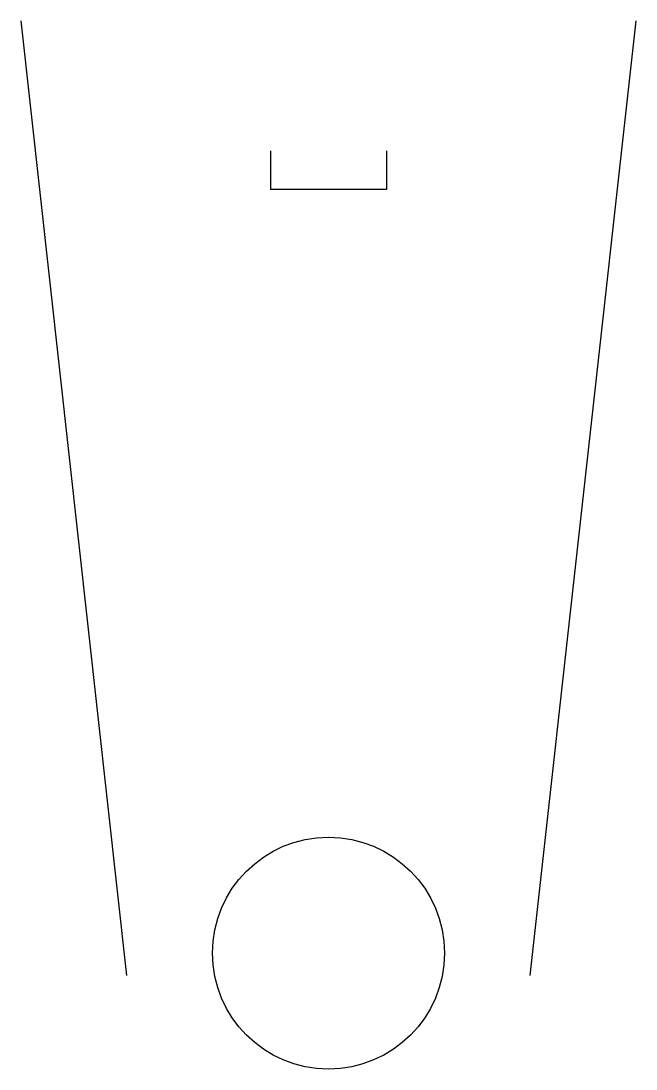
# Model space of a CAD drawing. Header units: millimetres. Extents: x -437 to -373, y 1174 to 1283.
import ezdxf

# ---------------------------------------------------------------- set-up
doc = ezdxf.new("R2010")
doc.units = ezdxf.units.MM
doc.layers.get('0').update_dxf_attribs({"true_color": 0xc2ced6})

msp = doc.modelspace()

# ---------------------------------------------------------------- linework, layer by layer
for p, q in [((-425.65, 1183.86, 18.09), (-436.58, 1282.65, 18.09)), ((-383.91, 1183.86, 18.09), (-372.97, 1282.65, 18.09)), ((-410.78, 1269.2, 54.09), (-410.78, 1265.2, 54.09)), ((-398.78, 1269.2, 54.09), (-398.78, 1265.2, 54.09)), ((-398.78, 1269.2, 54.09), (-398.78, 1265.2, 54.09)), ((-398.78, 1265.2, 54.09), (-410.78, 1265.2, 54.09))]:
    msp.add_line(p, q)
msp.add_circle((-404.78, 1186.17, 18.09), 12)

doc.saveas('drawing.dxf')
